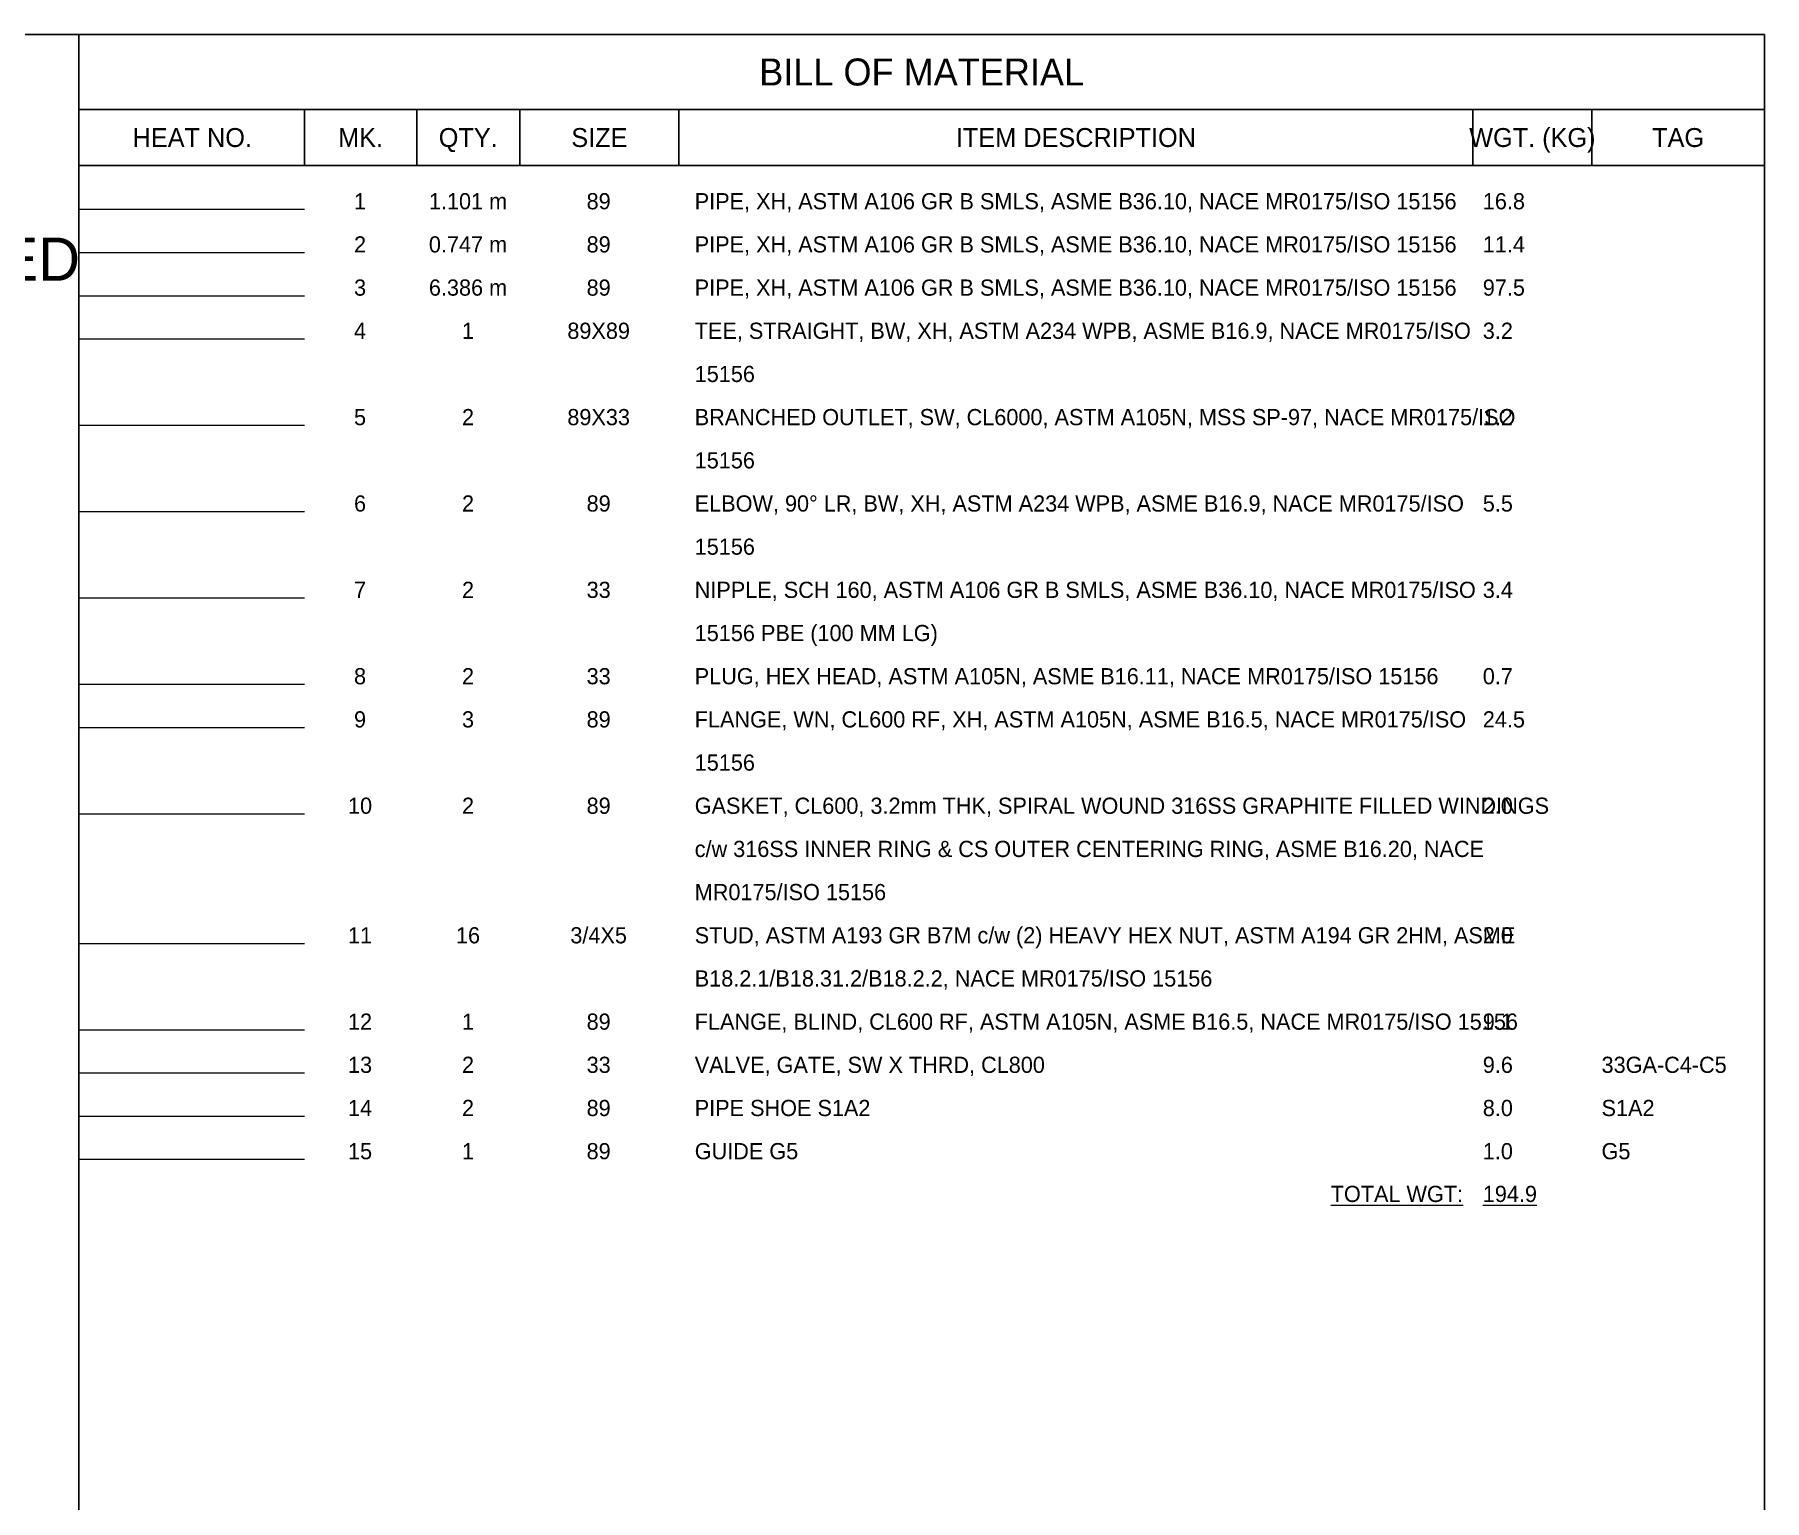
# Model space of a CAD drawing. Extents: x -4 to 431, y -3 to 272.
# Drawn here: x 261.7 to 421.9, y 132.4 to 268.2 of the extents above; entities that cross this region are included whole.
import ezdxf
from ezdxf.enums import TextEntityAlignment as Align

# ---------------------------------------------------------------- set-up
doc = ezdxf.new("R2010")
doc.units = 0
doc.header["$LTSCALE"] = 10
doc.layers.get('0').update_dxf_attribs({"lineweight": 0})
for name, color, linetype in [('BOM', 7, 'Continuous'), ('Title Block', 255, 'Continuous'), ('TITLE BLOCK-TEXT', 12, 'Continuous')]:
    doc.layers.add(name, color=color, linetype=linetype)
doc.styles.add('framdcn', font='', dxfattribs={"height": 2.5})
doc.styles.add('HmNote', font='hm.shx')
doc.styles.add('Scovan Standard', font='', dxfattribs={"height": 2.5})
doc.styles.get("Standard").update_dxf_attribs({"font": ''})
doc.styles.get('framdcn').set_extended_font_data('Franklin Gothic Medium Cond')
doc.styles.get('Scovan Standard').set_extended_font_data('Franklin Gothic Medium Cond')
doc.styles.get('Standard').set_extended_font_data('Franklin Gothic Medium Cond')

# ---------------------------------------------------------------- blocks, each defined once
blk = doc.blocks.new('tt-sv-iso-db')
at = {"layer": 'BOM', "color": 255}
blk.add_line((-156.14, 0), (-156.14, -212.17), dxfattribs=at)
at = {"layer": 'BOM', "color": 3}
for p, q in [((-156.14, -6.94), (0, -6.94)), ((-135.24, -12.14), (-135.24, -6.94)), ((-135.24, -12.14), (-135.24, -6.94)), ((-124.84, -12.14), (-124.84, -6.94)), ((-115.3, -12.14), (-115.3, -6.94)), ((-100.55, -12.14), (-100.55, -6.94)), ((-27, -12.14), (-27, -6.94)), ((-16, -12.14), (-16, -6.94)), ((0, -12.14), (-156.14, -12.14))]:
    blk.add_line(p, q, dxfattribs=at)
at = {"layer": 'BOM', "color": 3, "style": 'Scovan Standard'}
blk.add_text('BILL OF MATERIAL', height=2.5, dxfattribs=at).set_placement((-78.07, -3.47), align=Align.MIDDLE_CENTER)
at = {"layer": 'BOM', "style": 'Scovan Standard'}
for s, p in [('HEAT NO.', (-145.63, -9.54)), ('MK.', (-130.04, -9.54)), ('QTY.', (-120.07, -9.54)), ('SIZE', (-107.92, -9.54)), ('ITEM DESCRIPTION', (-63.78, -9.54)), ('WGT. (KG)', (-21.5, -9.54)), ('TAG', (-8, -9.54))]:
    blk.add_text(s, height=1.75, dxfattribs=at).set_placement(p, align=Align.MIDDLE_CENTER)
at = {"layer": 'DEFPOINTS', "color": 1, "insert": (-196.72, -12.14), "char_height": 4, "width": 81.4864, "attachment_point": 2, "style": 'HmNote'}
blk.add_mtext('\\pxql;ANY MODIFICATIONS REQUIRED MUST BE MODELED PRIOR TO REVISING THIS DRAWING.', dxfattribs=at)
at = {"layer": 'TITLE BLOCK-TEXT', "color": 210, "style": 'Scovan Standard'}
for tag, p in [('CN', (-57.69, -221.76)), ('MOD_NO', (-41.21, -221.76)), ('INSULATION', (-49.45, -229.02)), ('PAINT', (-16.49, -229.02)), ('LN', (-32.97, -236.28)), ('CLIENTDWGNO', (-32.97, -243.54))]:
    blk.add_attdef(tag, text='', height=2, dxfattribs=at).set_placement(p, align=Align.MIDDLE_CENTER)
at = {"layer": 'TITLE BLOCK-TEXT', "color": 210, "lineweight": 30, "flags": 104}
blk.add_attdef('WPS', text='', height=2, dxfattribs=at).set_placement((-16.43, -221.76), align=Align.MIDDLE_CENTER)
blk = doc.blocks.new('PADX-TBD')
at = {"layer": 'Title Block', "color": 255}
for p, q in [((0, 536.37), (843.77, 536.37)), ((843.77, 536.37), (843.77, 0))]:
    blk.add_line(p, q, dxfattribs=at)
at = {"layer": 'TITLE BLOCK-TEXT', "color": 12, "style": 'Scovan Standard', "flags": 8}
for tag, p in [('REF_5', (25, 38.42)), ('REV_5', (352.84, 38.42)), ('PROJECT5', (504.32, 38.42)), ('DATE5', (525.83, 38.42)), ('BY5', (542.96, 38.42)), ('CHK5', (555.71, 38.42)), ('PE5', (568.45, 38.42)), ('REF_4', (25, 31.19)), ('REV_4', (352.84, 31.19)), ('PROJECT4', (504.32, 31.19)), ('DATE4', (525.83, 31.19)), ('BY4', (542.96, 31.19)), ('CHK4', (555.71, 31.19)), ('PE4', (568.45, 31.19)), ('REF_3', (25, 23.97)), ('REV_3', (352.84, 23.97)), ('PROJECT3', (504.32, 23.97)), ('DATE3', (525.83, 23.97)), ('BY3', (542.96, 23.97)), ('CHK3', (555.71, 23.97)), ('PE3', (568.45, 23.97)), ('REF_2', (25, 16.74)), ('REV_2', (352.84, 16.74)), ('PROJECT2', (504.32, 16.74)), ('DATE2', (525.83, 16.74)), ('BY2', (542.96, 16.74)), ('CHK2', (555.71, 16.74)), ('PE2', (568.45, 16.74)), ('REF_1', (25, 9.51)), ('REV_1', (352.84, 9.51)), ('PROJECT1', (504.32, 9.51)), ('DATE1', (525.83, 9.51)), ('BY1', (542.96, 9.51)), ('CHK1', (555.71, 9.51)), ('PE1', (568.45, 9.51))]:
    blk.add_attdef(tag, text='', height=2.5, dxfattribs=at).set_placement(p, align=Align.MIDDLE_CENTER)
for tag, height, p in [('REF_5_DESC', 2.5, (52.27, 38.42)), ('REV_5_DESC', 2.5, (363.04, 38.42)), ('REF_4_DESC', 2.5, (52.27, 31.19)), ('REV_4_DESC', 2.5, (363.04, 31.19)), ('REF_3_DESC', 2.5, (52.27, 23.97)), ('REV_3_DESC', 2.5, (363.04, 23.97)), ('REF_2_DESC', 2.5, (52.27, 16.74)), ('REV_2_DESC', 2.5, (363.04, 16.74)), ('REF_1_DESC', 2.5, (52.27, 9.51)), ('REV_1_DESC', 2.5, (363.04, 9.51)), ('PATH', 2, (13, -2.9)), ('USER_PLOTTED', 2, (309, -2.9)), ('PLOT_DATE', 2, (348, -2.9))]:
    blk.add_attdef(tag, text='', height=height, dxfattribs=at).set_placement(p, align=Align.MIDDLE_LEFT)
at = {"layer": 'TITLE BLOCK-TEXT', "color": 12, "style": 'Scovan Standard'}
for tag, p in [('TITLE1', (747.45, 37.28)), ('LSD', (747.45, 31.28)), ('TITLE2', (747.45, 25.28)), ('TITLE3', (747.45, 19.28)), ('CLIENTDRAWINGNO', (686.57, 5.99)), ('RN', (838.5, 5.99))]:
    blk.add_attdef(tag, text='', height=4, dxfattribs=at).set_placement(p, align=Align.MIDDLE_CENTER)
at = {"layer": 'TITLE BLOCK-TEXT', "color": 210, "style": 'Scovan Standard', "flags": 8}
blk.add_attdef('DWGNO', text='', height=4, dxfattribs=at).set_placement((777.51, 5.99), align=Align.MIDDLE_CENTER)

msp = doc.modelspace()

# ---------------------------------------------------------------- linework, layer by layer
for p, q in [((421.89, 268.19), (421.89, 261.25)), ((265.77, 252), (286.64, 252)), ((265.77, 252), (286.64, 252)), ((265.77, 252), (286.64, 252)), ((265.77, 252), (286.64, 252)), ((265.77, 252), (286.64, 252)), ((265.77, 248), (286.64, 248)), ((265.77, 248), (286.64, 248)), ((265.77, 248), (286.64, 248)), ((265.77, 248), (286.64, 248)), ((265.77, 248), (286.64, 248)), ((265.77, 244), (286.64, 244)), ((265.77, 244), (286.64, 244)), ((265.77, 244), (286.64, 244)), ((265.77, 244), (286.64, 244)), ((265.77, 244), (286.64, 244)), ((265.77, 240), (286.64, 240)), ((265.77, 240), (286.64, 240)), ((265.77, 240), (286.64, 240)), ((265.77, 240), (286.64, 240)), ((265.77, 240), (286.64, 240)), ((265.77, 232), (286.64, 232)), ((265.77, 232), (286.64, 232)), ((265.77, 232), (286.64, 232)), ((265.77, 232), (286.64, 232)), ((265.77, 232), (286.64, 232)), ((265.77, 224), (286.64, 224)), ((265.77, 224), (286.64, 224)), ((265.77, 224), (286.64, 224)), ((265.77, 224), (286.64, 224)), ((265.77, 224), (286.64, 224)), ((265.77, 216), (286.64, 216)), ((265.77, 216), (286.64, 216)), ((265.77, 216), (286.64, 216)), ((265.77, 216), (286.64, 216)), ((265.77, 216), (286.64, 216)), ((265.77, 208), (286.64, 208)), ((265.77, 208), (286.64, 208)), ((265.77, 208), (286.64, 208)), ((265.77, 208), (286.64, 208)), ((265.77, 208), (286.64, 208)), ((265.77, 204), (286.64, 204)), ((265.77, 204), (286.64, 204)), ((265.77, 204), (286.64, 204)), ((265.77, 204), (286.64, 204)), ((265.77, 204), (286.64, 204)), ((265.77, 196), (286.64, 196)), ((265.77, 196), (286.64, 196)), ((265.77, 196), (286.64, 196)), ((265.77, 196), (286.64, 196)), ((265.77, 196), (286.64, 196)), ((265.77, 184), (286.64, 184)), ((265.77, 184), (286.64, 184)), ((265.77, 184), (286.64, 184)), ((265.77, 184), (286.64, 184)), ((265.77, 184), (286.64, 184)), ((265.77, 176), (286.64, 176)), ((265.77, 176), (286.64, 176)), ((265.77, 176), (286.64, 176)), ((265.77, 176), (286.64, 176)), ((265.77, 176), (286.64, 176)), ((265.77, 172), (286.64, 172)), ((265.77, 172), (286.64, 172)), ((265.77, 172), (286.64, 172)), ((265.77, 172), (286.64, 172)), ((265.77, 172), (286.64, 172)), ((265.77, 168), (286.64, 168)), ((265.77, 168), (286.64, 168)), ((265.77, 168), (286.64, 168)), ((265.77, 168), (286.64, 168)), ((265.77, 168), (286.64, 168)), ((265.77, 164), (286.64, 164)), ((265.77, 164), (286.64, 164)), ((265.77, 164), (286.64, 164)), ((265.77, 164), (286.64, 164)), ((265.77, 164), (286.64, 164))]:
    msp.add_line(p, q)

# ---------------------------------------------------------------- block references
at = {"xscale": 0.5, "yscale": 0.5, "zscale": 0.5}
msp.add_blockref('PADX-TBD', (0, 0), dxfattribs=at)
at = {"layer": 'BOM'}
msp.add_blockref('tt-sv-iso-db', (421.89, 268.19), dxfattribs=at)

# ---------------------------------------------------------------- texts
at = {"style": 'framdcn'}
msp.add_text('%%UTOTAL WGT:', height=1.5, dxfattribs=at).set_placement((393.97, 160.04), align=Align.RIGHT)
msp.add_text('%%U194.9', height=1.5, dxfattribs=at).set_placement((395.8, 160.04))
at = {"layer": 'BOM', "style": 'framdcn'}
for s, p in [('1', (291.8, 252)), ('1.101 m', (301.8, 252)), ('89', (313.9, 252)), ('2', (291.8, 248)), ('0.747 m', (301.8, 248)), ('89', (313.9, 248)), ('3', (291.8, 244)), ('6.386 m', (301.8, 244)), ('89', (313.9, 244)), ('4', (291.8, 240)), ('1', (301.8, 240)), ('89X89', (313.9, 240)), ('5', (291.8, 232)), ('2', (301.8, 232)), ('89X33', (313.9, 232)), ('6', (291.8, 224)), ('2', (301.8, 224)), ('89', (313.9, 224)), ('7', (291.8, 216)), ('2', (301.8, 216)), ('33', (313.9, 216)), ('8', (291.8, 208)), ('2', (301.8, 208)), ('33', (313.9, 208)), ('9', (291.8, 204)), ('3', (301.8, 204)), ('89', (313.9, 204)), ('10', (291.8, 196)), ('2', (301.8, 196)), ('89', (313.9, 196)), ('11', (291.8, 184)), ('16', (301.8, 184)), ('3/4X5', (313.9, 184)), ('12', (291.8, 176)), ('1', (301.8, 176)), ('89', (313.9, 176)), ('13', (291.8, 172)), ('2', (301.8, 172)), ('33', (313.9, 172)), ('14', (291.8, 168)), ('2', (301.8, 168)), ('89', (313.9, 168)), ('15', (291.8, 164)), ('1', (301.8, 164)), ('89', (313.9, 164))]:
    msp.add_text(s, height=1.5, dxfattribs=at).set_placement(p, align=Align.CENTER)
for s, p in [('PIPE, XH, ASTM A106 GR B SMLS, ASME B36.10, NACE MR0175/ISO 15156', (322.8, 252)), ('16.8', (395.8, 252)), ('PIPE, XH, ASTM A106 GR B SMLS, ASME B36.10, NACE MR0175/ISO 15156', (322.8, 248)), ('11.4', (395.8, 248)), ('PIPE, XH, ASTM A106 GR B SMLS, ASME B36.10, NACE MR0175/ISO 15156', (322.8, 244)), ('97.5', (395.8, 244)), ('TEE, STRAIGHT, BW, XH, ASTM A234 WPB, ASME B16.9, NACE MR0175/ISO', (322.8, 240)), ('3.2', (395.8, 240)), ('15156', (322.8, 236)), ('BRANCHED OUTLET, SW, CL6000, ASTM A105N, MSS SP-97, NACE MR0175/ISO', (322.8, 232)), ('1.2', (395.8, 232)), ('15156', (322.8, 228)), ('ELBOW, 90° LR, BW, XH, ASTM A234 WPB, ASME B16.9, NACE MR0175/ISO', (322.8, 224)), ('5.5', (395.8, 224)), ('15156', (322.8, 220)), ('NIPPLE, SCH 160, ASTM A106 GR B SMLS, ASME B36.10, NACE MR0175/ISO', (322.8, 216)), ('3.4', (395.8, 216)), ('15156 PBE (100 MM LG)', (322.8, 212)), ('PLUG, HEX HEAD, ASTM A105N, ASME B16.11, NACE MR0175/ISO 15156', (322.8, 208)), ('0.7', (395.8, 208)), ('FLANGE, WN, CL600 RF, XH, ASTM A105N, ASME B16.5, NACE MR0175/ISO', (322.8, 204)), ('24.5', (395.8, 204)), ('15156', (322.8, 200)), ('GASKET, CL600, 3.2mm THK, SPIRAL WOUND 316SS GRAPHITE FILLED WINDINGS', (322.8, 196)), ('2.0', (395.8, 196)), ('c/w 316SS INNER RING & CS OUTER CENTERING RING, ASME B16.20, NACE', (322.8, 192)), ('MR0175/ISO 15156', (322.8, 188)), ('STUD, ASTM A193 GR B7M c/w (2) HEAVY HEX NUT, ASTM A194 GR 2HM, ASME', (322.8, 184)), ('2.0', (395.8, 184)), ('B18.2.1/B18.31.2/B18.2.2, NACE MR0175/ISO 15156', (322.8, 180)), ('FLANGE, BLIND, CL600 RF, ASTM A105N, ASME B16.5, NACE MR0175/ISO 15156', (322.8, 176)), ('9.1', (395.8, 176)), ('VALVE, GATE, SW X THRD, CL800', (322.8, 172)), ('9.6', (395.8, 172)), ('33GA-C4-C5', (406.8, 172)), ('PIPE SHOE S1A2', (322.8, 168)), ('8.0', (395.8, 168)), ('S1A2', (406.8, 168)), ('GUIDE G5', (322.8, 164)), ('1.0', (395.8, 164)), ('G5', (406.8, 164))]:
    msp.add_text(s, height=1.5, dxfattribs=at).set_placement(p)

doc.saveas('drawing.dxf')
